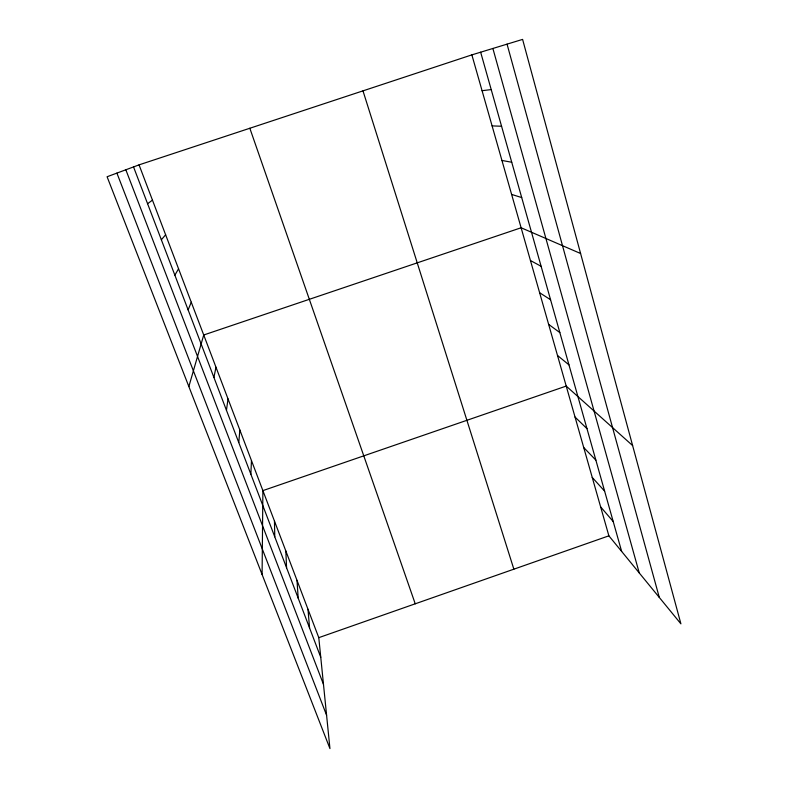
<?xml version="1.0" encoding="UTF-8"?>
<svg xmlns="http://www.w3.org/2000/svg" width="788" height="788" viewBox="0 0 788 788"><rect width="100%" height="100%" fill="white"/><g stroke="black" fill="none" stroke-linecap="round" stroke-linejoin="round"><path stroke-width="1.18" d="M262.089 574.472L262.887 490.619L566.217 386.081L632.626 445.575M250.87 474.228L251.461 460.556M238.774 442.541L239.838 429.982M226.452 410.282L228.018 398.876M213.912 377.432L215.981 367.218M188.854 386.563L203.728 334.989L521.114 227.762L580.598 253.509M188.125 309.891L191.257 302.188M174.867 275.16L178.561 268.797M161.353 239.769L165.638 234.785M147.583 203.698L152.468 200.152M139.052 164.869L107.089 176.748L329.945 748.6L318.785 637.659L139.052 164.869L471.864 54.874L522.602 39.4L680.911 623.84L608.878 535.83L471.864 54.874M318.785 637.659L608.878 535.83M482.079 90.709L491.21 89.576M492.106 125.903L501.562 126.247M501.946 160.457L511.727 162.249M511.619 194.409L521.705 197.571M530.452 260.523L541.12 266.305M539.622 292.732L550.566 299.745M548.645 324.38L559.844 332.595M557.5 355.486L568.956 364.854M575.043 417.059L586.971 428.642M583.711 447.515L595.866 460.153M592.241 477.449L604.613 491.121M600.623 506.881L613.212 521.538M116.91 173.104L326.596 715.238M125.834 169.784L323.484 684.358M133.536 166.918L320.765 657.3M249.835 128.257L415.237 603.805M362.982 90.856L513.865 569.182M480.65 52.195L621.653 551.442M492.884 48.462L639.245 572.925M507.048 44.138L659.29 597.412M307.99 609.252L309.566 627.977M297.007 580.352L298.179 598.141M285.827 550.96L286.576 567.764M274.46 521.045L274.776 536.835"/></g></svg>
